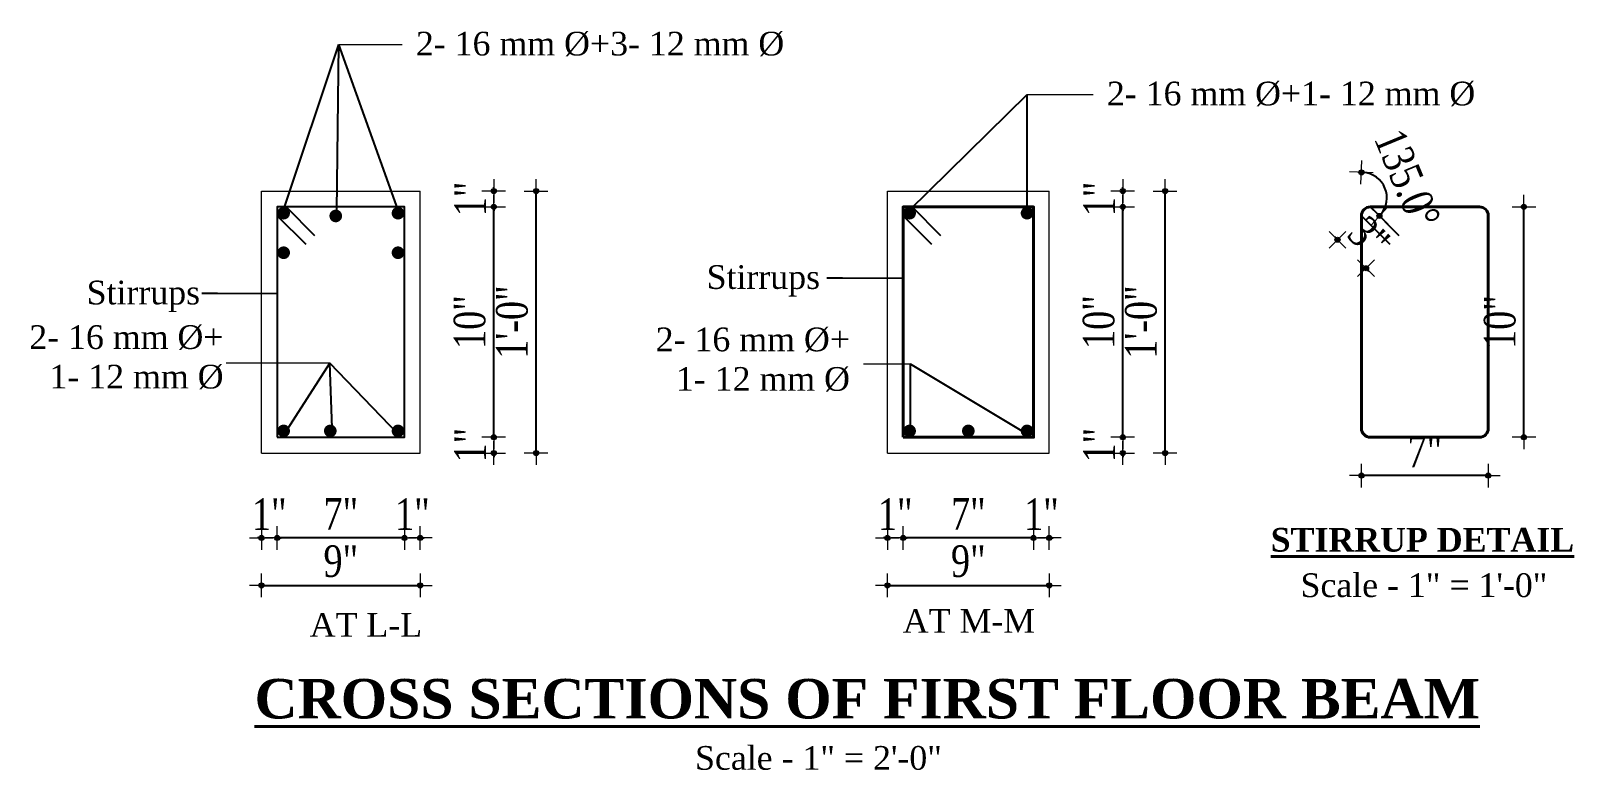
# Model space of a CAD drawing. Header units: feet. Extents: x 28652 to 66086, y -6769 to -640.
# Drawn here: x 55889.5 to 56280, y -1646.8 to -1459.7 of the extents above; entities that cross this region are included whole.
import ezdxf

# ---------------------------------------------------------------- set-up
doc = ezdxf.new("R2010")
doc.units = ezdxf.units.FT
doc.header["$LTSCALE"] = 50
doc.header["$MEASUREMENT"] = 0
doc.header["$PDMODE"] = 34
for name, color, linetype, lineweight in [('DIMENSION', 142, 'Continuous', 13), ('SES-DIMENSION', 142, 'Continuous', 13), ('SES-Leader', 2, 'Continuous', 15), ('SES-REBARS', 1, 'Continuous', 40), ('SES-SLAB OUTLINE', 4, 'Continuous', 18), ('SES-TEXT', 3, 'Continuous', 20), ('SES-TitleText', 7, 'Continuous', 40)]:
    doc.layers.add(name, color=color, linetype=linetype, lineweight=lineweight)
doc.layers.add('SES-STIRRUP', color=10, linetype='Continuous')
doc.styles.add('1.8', font='times.ttf', dxfattribs={"width": 0.8, "height": 8})
doc.styles.add('SES-ARAIL', font='times.ttf', dxfattribs={"height": 6})
doc.styles.add('SES-Title Text', font='times.ttf', dxfattribs={"height": 10})
doc.dimstyles.new('1.2', dxfattribs={"dimscale": 0, "dimtxt": 8, "dimasz": 0.5, "dimexe": 2, "dimexo": 9, "dimgap": 2, "dimtad": 1, "dimdec": 0, "dimlfac": 0.25, "dimzin": 3, "dimdsep": 46, "dimlunit": 4, "dimtxsty": '1.8', "dimblk": 'DIM', "dimcen": 3, "dimdle": 3, "dimse1": 1, "dimse2": 1, "dimclrd": 256, "dimclre": 256, "dimclrt": 7, "dimadec": 1, "dimazin": 2, "dimtfac": 1, "dimtdec": 0, "dimtix": 1, "dimtofl": 0, "dimtmove": 2, "dimatfit": 3, "dimldrblk": 'ARW', "dimfxl": 2, "dimfrac": 2, "dimtolj": 2, "dimtzin": 0, "dimarcsym": 0})

# ---------------------------------------------------------------- blocks, each defined once
blk = doc.blocks.new('DIM')
at = {"layer": 'DIMENSION'}
h = blk.add_hatch(color=256, dxfattribs=at)
h.paths.add_polyline_path([(0, 1.284388833844787), (0, 0), (1.284388833844787, 0, 0.4142135623730951)])
h.paths.add_polyline_path([(1.284388833844787, 0), (0, 0), (0, -1.284388833844787, 0.4142135623730951)])
h.paths.add_polyline_path([(1.13686837721616e-13, 0), (-1.284388833844787, 0, 0.4142135623730951), (0, -1.284388833844787)])
h.paths.add_polyline_path([(1.13686837721616e-13, 1.284388833844787, 0.414213562373121), (-1.284388833844787, 0), (0, 0)])
for p, q in [((-6, 0), (6, 0)), ((0, 6), (0, -6))]:
    blk.add_line(p, q, dxfattribs=at)
blk.add_circle((0, 0), 1.284388833844787, dxfattribs=at)
blk = doc.blocks.new('*D584')
at = {"layer": 'Defpoints', "color": 0, "ltscale": 10, "transparency": 16777216}
for p in [(56226.19039225814, -1560.282904409181), (56258.3052982582, -1560.282904409181), (56226.19039225814, -1572.249794807478)]:
    blk.add_point(p, dxfattribs=at)
at = {"layer": 'SES-DIMENSION', "lineweight": -2, "ltscale": 10, "transparency": 16777216}
blk.add_line((56257.8052982582, -1572.249794807478), (56226.69039225814, -1572.249794807478), dxfattribs=at)
at = {"layer": 'SES-DIMENSION', "lineweight": -2, "ltscale": 10, "transparency": 16777216, "xscale": 0.5, "yscale": 0.5, "zscale": 0.5, "rotation": 180}
blk.add_blockref('DIM', (56226.19039225814, -1572.249794807478), dxfattribs=at)
at = {"layer": 'SES-DIMENSION', "lineweight": -2, "ltscale": 10, "transparency": 16777216, "xscale": 0.5, "yscale": 0.5, "zscale": 0.5}
blk.add_blockref('DIM', (56258.3052982582, -1572.249794807478), dxfattribs=at)
at = {"layer": 'SES-DIMENSION', "color": 7, "ltscale": 10, "transparency": 16777216, "insert": (56242.24784525817, -1566.169044987723), "char_height": 8, "attachment_point": 5, "style": '1.8'}
blk.add_mtext('\\A2;7"', dxfattribs=at)
blk = doc.blocks.new('ARW')
at = {"layer": 'DIMENSION'}
blk.add_lwpolyline([(-0.5, -5.653726727235242e-14, 0, 3, 0), (-5.5, 5.77618736261748e-14, 0, 0, 0), (-0.5, -5.653726727235242e-14, 0, 0, 0)], format="xyseb", dxfattribs=at)
blk = doc.blocks.new('*D585')
at = {"layer": 'Defpoints', "color": 0, "ltscale": 10, "transparency": 16777216}
for p in [(56252.42222118931, -1504.254570795042), (56267.31116988517, -1504.254570795042), (56252.42222118931, -1562.545646108972)]:
    blk.add_point(p, dxfattribs=at)
at = {"layer": 'SES-DIMENSION', "lineweight": -2, "ltscale": 10, "transparency": 16777216}
blk.add_line((56267.31116988517, -1562.045646108972), (56267.31116988517, -1504.754570795042), dxfattribs=at)
at = {"layer": 'SES-DIMENSION', "lineweight": -2, "ltscale": 10, "transparency": 16777216, "xscale": 0.5, "yscale": 0.5, "zscale": 0.5}
for p, rotation in [((56267.31116988517, -1504.254570795042), 90), ((56267.31116988517, -1562.545646108972), 270)]:
    blk.add_blockref('DIM', p, dxfattribs=dict(at, rotation=rotation))
at = {"layer": 'SES-DIMENSION', "color": 7, "ltscale": 10, "transparency": 16777216, "insert": (56261.24195575394, -1533.400108452022), "char_height": 8, "attachment_point": 5, "rotation": 90, "style": '1.8'}
blk.add_mtext('\\A2;10"', dxfattribs=at)
blk = doc.blocks.new('*D586')
at = {"layer": 'Defpoints', "color": 0, "ltscale": 10, "transparency": 16777216}
for p in [(56226.19039225813, -1506.517312494838), (56220.13873162527, -1512.568973127716), (56233.40288142626, -1513.729801662939)]:
    blk.add_point(p, dxfattribs=at)
at = {"layer": 'SES-DIMENSION', "lineweight": -2, "ltscale": 10, "transparency": 16777216}
for p, q in [((56219.78517823468, -1512.215419737124), (56219.43162484409, -1511.861866346528)), ((56227.70477418399, -1520.13501568641), (56228.05832757459, -1520.488569077002))]:
    blk.add_line(p, q, dxfattribs=at)
at = {"layer": 'SES-DIMENSION', "lineweight": -2, "ltscale": 10, "transparency": 16777216, "xscale": 0.5, "yscale": 0.5, "zscale": 0.5}
for p, rotation in [((56220.13873162527, -1512.568973127716), 315.0000000001012), ((56227.3512207934, -1519.781462295818), 135.0000000001012)]:
    blk.add_blockref('DIM', p, dxfattribs=dict(at, rotation=rotation))
at = {"layer": 'SES-DIMENSION', "color": 7, "ltscale": 10, "transparency": 16777216, "insert": (56228.036558678, -1511.883635243106), "char_height": 8, "attachment_point": 5, "rotation": 315.0000000001012, "style": '1.8'}
blk.add_mtext('\\A2;3"', dxfattribs=at)
blk = doc.blocks.new('*D587')
at = {"layer": 'Defpoints', "color": 0, "ltscale": 10, "transparency": 16777216}
for p in [(56232.6493980089, -1501.991829095241), (56226.19039225813, -1506.517312494831), (56228.45313395793, -1504.254570795045), (56235.66562312603, -1511.467059963143), (56226.19039225813, -1560.282904409185)]:
    blk.add_point(p, dxfattribs=at)
at = {"layer": 'SES-DIMENSION', "lineweight": -2, "ltscale": 10, "transparency": 16777216}
blk.add_arc((56226.19039225813, -1501.991829095245), 6.459005750769785, 319.4364486918225, 85.5635513081907, dxfattribs=at)
at = {"layer": 'SES-DIMENSION', "lineweight": -2, "ltscale": 10, "transparency": 16777216, "xscale": 0.5, "yscale": 0.5, "zscale": 0.5}
for p, rotation in [((56226.19039225813, -1495.532823344474), 177.7817756540926), ((56230.75759902422, -1506.559035861337), 227.2182243459206)]:
    blk.add_blockref('DIM', p, dxfattribs=dict(at, rotation=rotation))
at = {"layer": 'SES-DIMENSION', "color": 7, "ltscale": 10, "transparency": 16777216, "insert": (56237.77561577243, -1497.193072392507), "char_height": 8, "attachment_point": 5, "rotation": 292.5, "style": '1.8'}
blk.add_mtext('\\A2;135.0°', dxfattribs=at)
blk = doc.blocks.new('*D588')
at = {"layer": 'Defpoints', "color": 0, "ltscale": 10, "transparency": 16777216}
for p in [(55984.02339402294, -1571.254409790199), (55988.02339402294, -1575.254409790195), (55984.02339402294, -1588.005115175103)]:
    blk.add_point(p, dxfattribs=at)
at = {"layer": 'SES-DIMENSION', "lineweight": -2, "ltscale": 10, "transparency": 16777216}
for p, q in [((55983.52339402294, -1588.005115175103), (55983.02339402294, -1588.005115175103)), ((55988.52339402294, -1588.005115175103), (55989.02339402294, -1588.005115175103))]:
    blk.add_line(p, q, dxfattribs=at)
at = {"layer": 'SES-DIMENSION', "lineweight": -2, "ltscale": 10, "transparency": 16777216, "xscale": 0.5, "yscale": 0.5, "zscale": 0.5}
blk.add_blockref('DIM', (55984.02339402294, -1588.005115175103), dxfattribs=at)
at = {"layer": 'SES-DIMENSION', "lineweight": -2, "ltscale": 10, "transparency": 16777216, "xscale": 0.5, "yscale": 0.5, "zscale": 0.5, "rotation": 180}
blk.add_blockref('DIM', (55988.02339402294, -1588.005115175103), dxfattribs=at)
at = {"layer": 'SES-DIMENSION', "color": 7, "ltscale": 10, "transparency": 16777216, "insert": (55986.02339402294, -1582.005115175103), "char_height": 8, "attachment_point": 5, "style": '1.8'}
blk.add_mtext('\\A2;1"', dxfattribs=at)
blk = doc.blocks.new('*D589')
at = {"layer": 'Defpoints', "color": 0, "ltscale": 10, "transparency": 16777216}
for p in [(55951.8089603478, -1571.254409790199), (55984.02339402294, -1571.254409790199), (55951.8089603478, -1588.005115175103)]:
    blk.add_point(p, dxfattribs=at)
at = {"layer": 'SES-DIMENSION', "lineweight": -2, "ltscale": 10, "transparency": 16777216}
blk.add_line((55983.52339402294, -1588.005115175103), (55952.3089603478, -1588.005115175103), dxfattribs=at)
at = {"layer": 'SES-DIMENSION', "lineweight": -2, "ltscale": 10, "transparency": 16777216, "xscale": 0.5, "yscale": 0.5, "zscale": 0.5, "rotation": 180}
blk.add_blockref('DIM', (55951.8089603478, -1588.005115175103), dxfattribs=at)
at = {"layer": 'SES-DIMENSION', "lineweight": -2, "ltscale": 10, "transparency": 16777216, "xscale": 0.5, "yscale": 0.5, "zscale": 0.5}
blk.add_blockref('DIM', (55984.02339402294, -1588.005115175103), dxfattribs=at)
at = {"layer": 'SES-DIMENSION', "color": 7, "ltscale": 10, "transparency": 16777216, "insert": (55967.91617718537, -1581.924365355348), "char_height": 8, "attachment_point": 5, "style": '1.8'}
blk.add_mtext('\\A2;7"', dxfattribs=at)
blk = doc.blocks.new('*D590')
at = {"layer": 'Defpoints', "color": 0, "ltscale": 10, "transparency": 16777216}
for p in [(55951.8089603478, -1571.254409790199), (55947.80896034781, -1575.254409790195), (55947.80896034781, -1588.005115175103)]:
    blk.add_point(p, dxfattribs=at)
at = {"layer": 'SES-DIMENSION', "lineweight": -2, "ltscale": 10, "transparency": 16777216}
for p, q in [((55947.30896034781, -1588.005115175103), (55946.80896034781, -1588.005115175103)), ((55952.3089603478, -1588.005115175103), (55952.8089603478, -1588.005115175103))]:
    blk.add_line(p, q, dxfattribs=at)
at = {"layer": 'SES-DIMENSION', "lineweight": -2, "ltscale": 10, "transparency": 16777216, "xscale": 0.5, "yscale": 0.5, "zscale": 0.5}
blk.add_blockref('DIM', (55947.80896034781, -1588.005115175103), dxfattribs=at)
at = {"layer": 'SES-DIMENSION', "lineweight": -2, "ltscale": 10, "transparency": 16777216, "xscale": 0.5, "yscale": 0.5, "zscale": 0.5, "rotation": 180}
blk.add_blockref('DIM', (55951.8089603478, -1588.005115175103), dxfattribs=at)
at = {"layer": 'SES-DIMENSION', "color": 7, "ltscale": 10, "transparency": 16777216, "insert": (55949.80896034781, -1582.005115175103), "char_height": 8, "attachment_point": 5, "style": '1.8'}
blk.add_mtext('\\A2;1"', dxfattribs=at)
blk = doc.blocks.new('*D591')
at = {"layer": 'Defpoints', "color": 0, "ltscale": 10, "transparency": 16777216}
for p in [(55947.80896034781, -1575.254409790195), (55988.02339402294, -1575.254409790195), (55988.02339402294, -1600.014090752782)]:
    blk.add_point(p, dxfattribs=at)
at = {"layer": 'SES-DIMENSION', "lineweight": -2, "ltscale": 10, "transparency": 16777216}
blk.add_line((55948.30896034781, -1600.014090752782), (55987.52339402294, -1600.014090752782), dxfattribs=at)
at = {"layer": 'SES-DIMENSION', "lineweight": -2, "ltscale": 10, "transparency": 16777216, "xscale": 0.5, "yscale": 0.5, "zscale": 0.5, "rotation": 180}
blk.add_blockref('DIM', (55947.80896034781, -1600.014090752782), dxfattribs=at)
at = {"layer": 'SES-DIMENSION', "lineweight": -2, "ltscale": 10, "transparency": 16777216, "xscale": 0.5, "yscale": 0.5, "zscale": 0.5}
blk.add_blockref('DIM', (55988.02339402294, -1600.014090752782), dxfattribs=at)
at = {"layer": 'SES-DIMENSION', "color": 7, "ltscale": 10, "transparency": 16777216, "insert": (55967.91617718538, -1593.933340933027), "char_height": 8, "attachment_point": 5, "style": '1.8'}
blk.add_mtext('\\A2;9"', dxfattribs=at)
blk = doc.blocks.new('*D592')
at = {"layer": 'Defpoints', "color": 0, "ltscale": 10, "transparency": 16777216}
for p in [(55984.02339402297, -1562.545646108972), (56006.61950322294, -1562.545646108972), (55988.02339402297, -1566.545646108972)]:
    blk.add_point(p, dxfattribs=at)
at = {"layer": 'SES-DIMENSION', "lineweight": -2, "ltscale": 10, "transparency": 16777216}
for p, q in [((56006.61950322294, -1562.045646108972), (56006.61950322294, -1561.545646108972)), ((56006.61950322294, -1567.045646108972), (56006.61950322294, -1567.545646108972))]:
    blk.add_line(p, q, dxfattribs=at)
at = {"layer": 'SES-DIMENSION', "lineweight": -2, "ltscale": 10, "transparency": 16777216, "xscale": 0.5, "yscale": 0.5, "zscale": 0.5}
for p, rotation in [((56006.61950322294, -1562.545646108972), 270), ((56006.61950322294, -1566.545646108972), 90)]:
    blk.add_blockref('DIM', p, dxfattribs=dict(at, rotation=rotation))
at = {"layer": 'SES-DIMENSION', "color": 7, "ltscale": 10, "transparency": 16777216, "insert": (56000.61950322293, -1564.545646108987), "char_height": 8, "attachment_point": 5, "rotation": 90, "style": '1.8'}
blk.add_mtext('\\A2;1"', dxfattribs=at)
blk = doc.blocks.new('*D593')
at = {"layer": 'Defpoints', "color": 0, "ltscale": 10, "transparency": 16777216}
for p in [(55984.02339402297, -1504.254570795042), (56006.61950322294, -1504.254570795042), (55984.02339402297, -1562.545646108972)]:
    blk.add_point(p, dxfattribs=at)
at = {"layer": 'SES-DIMENSION', "lineweight": -2, "ltscale": 10, "transparency": 16777216}
blk.add_line((56006.61950322294, -1562.045646108972), (56006.61950322294, -1504.754570795042), dxfattribs=at)
at = {"layer": 'SES-DIMENSION', "lineweight": -2, "ltscale": 10, "transparency": 16777216, "xscale": 0.5, "yscale": 0.5, "zscale": 0.5}
for p, rotation in [((56006.61950322294, -1504.254570795042), 90), ((56006.61950322294, -1562.545646108972), 270)]:
    blk.add_blockref('DIM', p, dxfattribs=dict(at, rotation=rotation))
at = {"layer": 'SES-DIMENSION', "color": 7, "ltscale": 10, "transparency": 16777216, "insert": (56000.55028909171, -1533.400108452022), "char_height": 8, "attachment_point": 5, "rotation": 90, "style": '1.8'}
blk.add_mtext('\\A2;10"', dxfattribs=at)
blk = doc.blocks.new('*D594')
at = {"layer": 'Defpoints', "color": 0, "ltscale": 10, "transparency": 16777216}
for p in [(55998.65108957098, -1500.254570795045), (56006.61950322294, -1500.254570795045), (55984.02339402297, -1504.254570795042)]:
    blk.add_point(p, dxfattribs=at)
at = {"layer": 'SES-DIMENSION', "lineweight": -2, "ltscale": 10, "transparency": 16777216}
for p, q in [((56006.61950322294, -1499.754570795045), (56006.61950322294, -1499.254570795045)), ((56006.61950322294, -1504.754570795042), (56006.61950322294, -1505.254570795042))]:
    blk.add_line(p, q, dxfattribs=at)
at = {"layer": 'SES-DIMENSION', "lineweight": -2, "ltscale": 10, "transparency": 16777216, "xscale": 0.5, "yscale": 0.5, "zscale": 0.5}
for p, rotation in [((56006.61950322294, -1500.254570795045), 270), ((56006.61950322294, -1504.254570795042), 90)]:
    blk.add_blockref('DIM', p, dxfattribs=dict(at, rotation=rotation))
at = {"layer": 'SES-DIMENSION', "color": 7, "ltscale": 10, "transparency": 16777216, "insert": (56000.61950322293, -1502.254570795059), "char_height": 8, "attachment_point": 5, "rotation": 90, "style": '1.8'}
blk.add_mtext('\\A2;1"', dxfattribs=at)
blk = doc.blocks.new('*D595')
at = {"layer": 'Defpoints', "color": 0, "ltscale": 10, "transparency": 16777216}
for p in [(55988.02339402297, -1500.254570795045), (56017.32232280717, -1500.254570795045), (56003.61950322267, -1566.545646108972)]:
    blk.add_point(p, dxfattribs=at)
at = {"layer": 'SES-DIMENSION', "lineweight": -2, "ltscale": 10, "transparency": 16777216}
blk.add_line((56017.32232280717, -1566.045646108972), (56017.32232280717, -1500.754570795045), dxfattribs=at)
at = {"layer": 'SES-DIMENSION', "lineweight": -2, "ltscale": 10, "transparency": 16777216, "xscale": 0.5, "yscale": 0.5, "zscale": 0.5}
for p, rotation in [((56017.32232280717, -1500.254570795045), 90), ((56017.32232280717, -1566.545646108972), 270)]:
    blk.add_blockref('DIM', p, dxfattribs=dict(at, rotation=rotation))
at = {"layer": 'SES-DIMENSION', "color": 7, "ltscale": 10, "transparency": 16777216, "insert": (56011.25310867594, -1533.400108452024), "char_height": 8, "attachment_point": 5, "rotation": 90, "style": '1.8'}
blk.add_mtext('\\A2;1\'-0"', dxfattribs=at)
blk = doc.blocks.new('*D624')
at = {"layer": 'Defpoints', "color": 0, "ltscale": 10, "transparency": 16777216}
for p in [(56143.21011438008, -1571.254409790199), (56147.21011438008, -1575.254409790195), (56143.21011438008, -1588.005115175103)]:
    blk.add_point(p, dxfattribs=at)
at = {"layer": 'SES-DIMENSION', "lineweight": -2, "ltscale": 10, "transparency": 16777216}
for p, q in [((56142.71011438008, -1588.005115175103), (56142.21011438008, -1588.005115175103)), ((56147.71011438008, -1588.005115175103), (56148.21011438008, -1588.005115175103))]:
    blk.add_line(p, q, dxfattribs=at)
at = {"layer": 'SES-DIMENSION', "lineweight": -2, "ltscale": 10, "transparency": 16777216, "xscale": 0.5, "yscale": 0.5, "zscale": 0.5}
blk.add_blockref('DIM', (56143.21011438008, -1588.005115175103), dxfattribs=at)
at = {"layer": 'SES-DIMENSION', "lineweight": -2, "ltscale": 10, "transparency": 16777216, "xscale": 0.5, "yscale": 0.5, "zscale": 0.5, "rotation": 180}
blk.add_blockref('DIM', (56147.21011438008, -1588.005115175103), dxfattribs=at)
at = {"layer": 'SES-DIMENSION', "color": 7, "ltscale": 10, "transparency": 16777216, "insert": (56145.21011438008, -1582.005115175103), "char_height": 8, "attachment_point": 5, "style": '1.8'}
blk.add_mtext('\\A2;1"', dxfattribs=at)
blk = doc.blocks.new('*D625')
at = {"layer": 'Defpoints', "color": 0, "ltscale": 10, "transparency": 16777216}
for p in [(56110.21870758111, -1571.254409790199), (56143.21011438008, -1571.254409790199), (56110.21870758111, -1588.005115175103)]:
    blk.add_point(p, dxfattribs=at)
at = {"layer": 'SES-DIMENSION', "lineweight": -2, "ltscale": 10, "transparency": 16777216}
blk.add_line((56142.71011438008, -1588.005115175103), (56110.71870758111, -1588.005115175103), dxfattribs=at)
at = {"layer": 'SES-DIMENSION', "lineweight": -2, "ltscale": 10, "transparency": 16777216, "xscale": 0.5, "yscale": 0.5, "zscale": 0.5, "rotation": 180}
blk.add_blockref('DIM', (56110.21870758111, -1588.005115175103), dxfattribs=at)
at = {"layer": 'SES-DIMENSION', "lineweight": -2, "ltscale": 10, "transparency": 16777216, "xscale": 0.5, "yscale": 0.5, "zscale": 0.5}
blk.add_blockref('DIM', (56143.21011438008, -1588.005115175103), dxfattribs=at)
at = {"layer": 'SES-DIMENSION', "color": 7, "ltscale": 10, "transparency": 16777216, "insert": (56126.7144109806, -1581.924365355348), "char_height": 8, "attachment_point": 5, "style": '1.8'}
blk.add_mtext('\\A2;7"', dxfattribs=at)
blk = doc.blocks.new('*D626')
at = {"layer": 'Defpoints', "color": 0, "ltscale": 10, "transparency": 16777216}
for p in [(56110.21870758111, -1571.254409790199), (56106.21870758111, -1575.254409790195), (56106.21870758111, -1588.005115175103)]:
    blk.add_point(p, dxfattribs=at)
at = {"layer": 'SES-DIMENSION', "lineweight": -2, "ltscale": 10, "transparency": 16777216}
for p, q in [((56105.71870758111, -1588.005115175103), (56105.21870758111, -1588.005115175103)), ((56110.71870758111, -1588.005115175103), (56111.21870758111, -1588.005115175103))]:
    blk.add_line(p, q, dxfattribs=at)
at = {"layer": 'SES-DIMENSION', "lineweight": -2, "ltscale": 10, "transparency": 16777216, "xscale": 0.5, "yscale": 0.5, "zscale": 0.5}
blk.add_blockref('DIM', (56106.21870758111, -1588.005115175103), dxfattribs=at)
at = {"layer": 'SES-DIMENSION', "lineweight": -2, "ltscale": 10, "transparency": 16777216, "xscale": 0.5, "yscale": 0.5, "zscale": 0.5, "rotation": 180}
blk.add_blockref('DIM', (56110.21870758111, -1588.005115175103), dxfattribs=at)
at = {"layer": 'SES-DIMENSION', "color": 7, "ltscale": 10, "transparency": 16777216, "insert": (56108.21870758111, -1582.005115175103), "char_height": 8, "attachment_point": 5, "style": '1.8'}
blk.add_mtext('\\A2;1"', dxfattribs=at)
blk = doc.blocks.new('*D627')
at = {"layer": 'Defpoints', "color": 0, "ltscale": 10, "transparency": 16777216}
for p in [(56106.21870758111, -1575.254409790195), (56147.21011438008, -1575.254409790195), (56147.21011438008, -1600.014090752782)]:
    blk.add_point(p, dxfattribs=at)
at = {"layer": 'SES-DIMENSION', "lineweight": -2, "ltscale": 10, "transparency": 16777216}
blk.add_line((56106.71870758111, -1600.014090752782), (56146.71011438008, -1600.014090752782), dxfattribs=at)
at = {"layer": 'SES-DIMENSION', "lineweight": -2, "ltscale": 10, "transparency": 16777216, "xscale": 0.5, "yscale": 0.5, "zscale": 0.5, "rotation": 180}
blk.add_blockref('DIM', (56106.21870758111, -1600.014090752782), dxfattribs=at)
at = {"layer": 'SES-DIMENSION', "lineweight": -2, "ltscale": 10, "transparency": 16777216, "xscale": 0.5, "yscale": 0.5, "zscale": 0.5}
blk.add_blockref('DIM', (56147.21011438008, -1600.014090752782), dxfattribs=at)
at = {"layer": 'SES-DIMENSION', "color": 7, "ltscale": 10, "transparency": 16777216, "insert": (56126.7144109806, -1593.933340933027), "char_height": 8, "attachment_point": 5, "style": '1.8'}
blk.add_mtext('\\A2;9"', dxfattribs=at)
blk = doc.blocks.new('*D628')
at = {"layer": 'Defpoints', "color": 0, "ltscale": 10, "transparency": 16777216}
for p in [(56143.21011438011, -1562.545646108972), (56165.80622358008, -1562.545646108972), (56147.21011438011, -1566.545646108972)]:
    blk.add_point(p, dxfattribs=at)
at = {"layer": 'SES-DIMENSION', "lineweight": -2, "ltscale": 10, "transparency": 16777216}
for p, q in [((56165.80622358008, -1562.045646108972), (56165.80622358008, -1561.545646108972)), ((56165.80622358008, -1567.045646108972), (56165.80622358008, -1567.545646108972))]:
    blk.add_line(p, q, dxfattribs=at)
at = {"layer": 'SES-DIMENSION', "lineweight": -2, "ltscale": 10, "transparency": 16777216, "xscale": 0.5, "yscale": 0.5, "zscale": 0.5}
for p, rotation in [((56165.80622358008, -1562.545646108972), 270), ((56165.80622358008, -1566.545646108972), 90)]:
    blk.add_blockref('DIM', p, dxfattribs=dict(at, rotation=rotation))
at = {"layer": 'SES-DIMENSION', "color": 7, "ltscale": 10, "transparency": 16777216, "insert": (56159.80622358006, -1564.545646108987), "char_height": 8, "attachment_point": 5, "rotation": 90, "style": '1.8'}
blk.add_mtext('\\A2;1"', dxfattribs=at)
blk = doc.blocks.new('*D629')
at = {"layer": 'Defpoints', "color": 0, "ltscale": 10, "transparency": 16777216}
for p in [(56143.21011438011, -1504.254570795042), (56165.80622358008, -1504.254570795042), (56143.21011438011, -1562.545646108972)]:
    blk.add_point(p, dxfattribs=at)
at = {"layer": 'SES-DIMENSION', "lineweight": -2, "ltscale": 10, "transparency": 16777216}
blk.add_line((56165.80622358008, -1562.045646108972), (56165.80622358008, -1504.754570795042), dxfattribs=at)
at = {"layer": 'SES-DIMENSION', "lineweight": -2, "ltscale": 10, "transparency": 16777216, "xscale": 0.5, "yscale": 0.5, "zscale": 0.5}
for p, rotation in [((56165.80622358008, -1504.254570795042), 90), ((56165.80622358008, -1562.545646108972), 270)]:
    blk.add_blockref('DIM', p, dxfattribs=dict(at, rotation=rotation))
at = {"layer": 'SES-DIMENSION', "color": 7, "ltscale": 10, "transparency": 16777216, "insert": (56159.73700944884, -1533.400108452022), "char_height": 8, "attachment_point": 5, "rotation": 90, "style": '1.8'}
blk.add_mtext('\\A2;10"', dxfattribs=at)
blk = doc.blocks.new('*D630')
at = {"layer": 'Defpoints', "color": 0, "ltscale": 10, "transparency": 16777216}
for p in [(56157.83780992811, -1500.254570795045), (56165.80622358008, -1500.254570795045), (56143.21011438011, -1504.254570795042)]:
    blk.add_point(p, dxfattribs=at)
at = {"layer": 'SES-DIMENSION', "lineweight": -2, "ltscale": 10, "transparency": 16777216}
for p, q in [((56165.80622358008, -1499.754570795045), (56165.80622358008, -1499.254570795045)), ((56165.80622358008, -1504.754570795042), (56165.80622358008, -1505.254570795042))]:
    blk.add_line(p, q, dxfattribs=at)
at = {"layer": 'SES-DIMENSION', "lineweight": -2, "ltscale": 10, "transparency": 16777216, "xscale": 0.5, "yscale": 0.5, "zscale": 0.5}
for p, rotation in [((56165.80622358008, -1500.254570795045), 270), ((56165.80622358008, -1504.254570795042), 90)]:
    blk.add_blockref('DIM', p, dxfattribs=dict(at, rotation=rotation))
at = {"layer": 'SES-DIMENSION', "color": 7, "ltscale": 10, "transparency": 16777216, "insert": (56159.80622358006, -1502.254570795059), "char_height": 8, "attachment_point": 5, "rotation": 90, "style": '1.8'}
blk.add_mtext('\\A2;1"', dxfattribs=at)
blk = doc.blocks.new('*D631')
at = {"layer": 'Defpoints', "color": 0, "ltscale": 10, "transparency": 16777216}
for p in [(56141.83780992812, -1500.254570795045), (56176.5090431643, -1500.254570795045), (56162.8062235798, -1566.545646108972)]:
    blk.add_point(p, dxfattribs=at)
at = {"layer": 'SES-DIMENSION', "lineweight": -2, "ltscale": 10, "transparency": 16777216}
blk.add_line((56176.5090431643, -1566.045646108972), (56176.5090431643, -1500.754570795045), dxfattribs=at)
at = {"layer": 'SES-DIMENSION', "lineweight": -2, "ltscale": 10, "transparency": 16777216, "xscale": 0.5, "yscale": 0.5, "zscale": 0.5}
for p, rotation in [((56176.5090431643, -1500.254570795045), 90), ((56176.5090431643, -1566.545646108972), 270)]:
    blk.add_blockref('DIM', p, dxfattribs=dict(at, rotation=rotation))
at = {"layer": 'SES-DIMENSION', "color": 7, "ltscale": 10, "transparency": 16777216, "insert": (56170.43982903307, -1533.400108452024), "char_height": 8, "attachment_point": 5, "rotation": 90, "style": '1.8'}
blk.add_mtext('\\A2;1\'-0"', dxfattribs=at)

msp = doc.modelspace()

# ---------------------------------------------------------------- linework, layer by layer
at = {"layer": 'SES-Leader', "ltscale": 10}
for points in [[(55967.43117483412, -1463.197060050792), (55983.44776371851, -1463.197060050792)], [(56141.57415755467, -1475.820717574687), (56158.32267644801, -1475.820717574687)], [(55965.13013238467, -1543.768048939), (55938.90679085008, -1543.768048939)], [(56112.09611958991, -1544.07649087418), (56100.22722074023, -1544.07649087418)]]:
    msp.add_lwpolyline(points, dxfattribs=at)
at = {"layer": 'SES-REBARS', "ltscale": 10, "const_width": 1.6}
for points in [[(55953.44491717318, -1505.057836101605, 1), (55953.44491717318, -1506.657836101607, 1)], [(55966.63117483412, -1505.755491295757, -1), (55966.63117483412, -1507.355491295759, -1)], [(55982.38743719753, -1505.057836101605, -1), (55982.38743719753, -1506.657836101607, -1)], [(56111.85466440648, -1505.057836101605, 1), (56111.85466440648, -1506.657836101607, 1)], [(56141.57415755467, -1505.057836101605, -1), (56141.57415755467, -1506.657836101607, -1)], [(55953.44491717318, -1515.06665711851, 1), (55953.44491717318, -1516.666657118512, 1)], [(55982.38743719753, -1515.06665711851, -1), (55982.38743719753, -1516.666657118512, -1)], [(55953.44491717318, -1561.74238080241, -1), (55953.44491717318, -1560.142380802408, -1)], [(55965.24711482762, -1561.74238080241, 1), (55965.24711482762, -1560.142380802408, 1)], [(55982.38743719753, -1561.74238080241, 1), (55982.38743719753, -1560.142380802408, 1)], [(56111.85466440648, -1561.74238080241, -1), (56111.85466440648, -1560.142380802408, -1)], [(56126.7144109806, -1561.74238080241, -1), (56126.7144109806, -1560.142380802408, -1)], [(56141.57415755467, -1561.74238080241, 1), (56141.57415755467, -1560.142380802408, 1)]]:
    msp.add_lwpolyline(points, format="xyb", close=True, dxfattribs=at)
at = {"layer": 'SES-REBARS', "ltscale": 10}
msp.add_lwpolyline([(56110.21870758111, -1562.545646108971), (56143.21011438008, -1562.545646108971), (56143.21011438008, -1504.254570795041), (56110.21870758111, -1504.254570795041)], close=True, dxfattribs=at)
msp.add_lwpolyline([(56228.45313395794, -1562.545646108971), (56256.04255655842, -1562.545646108971, 0.4142135623730951), (56258.3052982582, -1560.282904409181), (56258.3052982582, -1506.517312494831, 0.4142135623730951), (56256.04255655842, -1504.254570795041), (56228.45313395794, -1504.254570795041, 0.4142135623730951), (56226.19039225814, -1506.517312494831), (56226.19039225814, -1560.282904409181, 0.4142135623730982)], format="xyb", close=True, dxfattribs=at)
at = {"layer": 'SES-SLAB OUTLINE', "ltscale": 10}
for p, q in [((55947.80896034781, -1500.254570795045), (55988.02339402294, -1500.254570795045)), ((55947.80896034781, -1566.545646108971), (55947.80896034781, -1500.254570795045)), ((55988.02339402294, -1566.545646108971), (55988.02339402294, -1500.254570795045)), ((56106.21870758111, -1500.254570795045), (56147.21011438008, -1500.254570795045)), ((56106.21870758111, -1566.545646108971), (56106.21870758111, -1500.254570795045)), ((56147.21011438008, -1566.545646108971), (56147.21011438008, -1500.254570795045)), ((55947.80896034781, -1566.545646108971), (55988.02339402294, -1566.545646108971)), ((56106.21870758111, -1566.545646108971), (56147.21011438008, -1566.545646108971))]:
    msp.add_line(p, q, dxfattribs=at)
at = {"layer": 'SES-STIRRUP', "ltscale": 10}
for p, q in [((55951.8089603478, -1506.517312494838), (55959.0214495159, -1513.729801662943)), ((55954.07170204757, -1504.254570795041), (55961.2841912157, -1511.467059963143))]:
    msp.add_line(p, q, dxfattribs=at)
at = {"layer": 'SES-STIRRUP', "color": 5, "ltscale": 10}
for p, q in [((56110.21870758111, -1506.517312494838), (56117.43119674921, -1513.729801662943)), ((56112.48144928088, -1504.254570795041), (56119.693938449, -1511.467059963143)), ((56226.19039225814, -1506.517312494838), (56233.40288142627, -1513.729801662943)), ((56228.45313395794, -1504.254570795041), (56235.66562312604, -1511.467059963143))]:
    msp.add_line(p, q, dxfattribs=at)
at = {"layer": 'SES-STIRRUP', "ltscale": 10}
msp.add_lwpolyline([(55951.8089603478, -1562.545646108971), (55984.02339402294, -1562.545646108971), (55984.02339402294, -1504.254570795041), (55951.8089603478, -1504.254570795041)], close=True, dxfattribs=at)

# ---------------------------------------------------------------- texts
at = {"layer": 'SES-TEXT', "ltscale": 10, "style": 'SES-ARAIL'}
for s, p in [('2- 16 mm %%C+3- 12 mm %%C ', (55986.90912033131, -1465.956950295626)), ('2- 16 mm %%C+1- 12 mm %%C ', (56161.78403306081, -1478.58060781952)), ('Stirrups', (56060.48325609566, -1525.010898725872)), ('Stirrups', (55903.59162973016, -1528.926932379465))]:
    msp.add_text(s, height=6, dxfattribs=at).set_placement(p)
at = {"layer": 'SES-TEXT', "linetype": 'ByBlock', "char_height": 6, "attachment_point": 1, "style": 'SES-ARAIL'}
for insert, width in [((55870.99027525054, -1534.205239740011), 67.24812317002215), ((56011.39358901708, -1534.78911037491), 85.3707387111499)]:
    msp.add_mtext('\\pxqr;2- 16 mm %%C+\\P1- 12 mm %%C ', dxfattribs=dict(at, insert=insert, width=width))
at = {"layer": 'SES-TitleText', "ltscale": 10, "style": 'SES-ARAIL'}
for s, p in [('Scale - 1" = 1\'-0"', (56210.78426115747, -1602.967737628089)), ('AT L-L', (55960.05229007473, -1613.015782879789)), ('AT M-M', (56110.13371172454, -1612.015782879789)), ('Scale - 1" = 2\'-0"', (56057.55648174553, -1646.666140696889))]:
    msp.add_text(s, height=6, dxfattribs=at).set_placement(p)
at = {"layer": 'SES-TitleText', "attachment_point": 1}
for s, insert, char_height, width, style in [('{\\fTimes New Roman|b1|i0|c0|p18;\\LSTIRRUP DETAIL}', (56203.22579869183, -1585.477056907479), 6, 181.4509954342511, 'SES-ARAIL'), ('{\\fTimes New Roman|b1|i0|c0|p18;\\LCROSS SECTIONS OF FIRST FLOOR BEAM }', (55946.07003290781, -1623.683831179285), 10, 521.0008809106512, 'SES-Title Text')]:
    msp.add_mtext(s, dxfattribs=dict(at, insert=insert, char_height=char_height, width=width, style=style))

# ---------------------------------------------------------------- dimensions: what is measured, and where the dimension line sits
at = {"layer": 'SES-DIMENSION', "ltscale": 10}
dim = msp.add_angular_dim_2l(base=(56232.6493980089, -1501.991829095241), line1=((56226.19039225814, -1506.517312494831), (56226.19039225814, -1560.282904409181)), line2=((56228.45313395794, -1504.254570795041), (56235.66562312604, -1511.467059963143)), dimstyle='1.2', override={"dimscale": 1, "dimdec": 1, "dimazin": 1}, dxfattribs=at)
dim.commit()
dim.dimension.update_dxf_attribs({"geometry": '*D587', "text_midpoint": (56237.77561577243, -1497.193072392492)})
for base, p1, p2, angle, picture, middle in [((56006.61950322294, -1500.254570795045), (55984.02339402294, -1504.254570795041), (55998.65108957095, -1500.254570795045), 90, '*D594', (56000.61950322293, -1502.254570795059)), ((56165.80622358008, -1500.254570795045), (56143.21011438008, -1504.254570795041), (56157.83780992808, -1500.254570795045), 90, '*D630', (56159.80622358006, -1502.254570795059)), ((56006.61950322294, -1562.545646108972), (55988.02339402294, -1566.545646108971), (55984.02339402294, -1562.545646108971), 90, '*D592', (56000.61950322293, -1564.545646108987)), ((56165.80622358008, -1562.545646108972), (56147.21011438008, -1566.545646108971), (56143.21011438008, -1562.545646108971), 90, '*D628', (56159.80622358006, -1564.545646108987)), ((55947.80896034781, -1588.005115175103), (55951.8089603478, -1571.254409790199), (55947.80896034781, -1575.254409790195), 180, '*D590', (55949.80896034781, -1582.005115175103)), ((55984.02339402294, -1588.005115175103), (55988.02339402294, -1575.254409790195), (55984.02339402294, -1571.254409790199), 180, '*D588', (55986.02339402294, -1582.005115175103)), ((56106.21870758111, -1588.005115175103), (56110.21870758111, -1571.254409790199), (56106.21870758111, -1575.254409790195), 180, '*D626', (56108.21870758111, -1582.005115175103)), ((56143.21011438008, -1588.005115175103), (56147.21011438008, -1575.254409790195), (56143.21011438008, -1571.254409790199), 180, '*D624', (56145.21011438008, -1582.005115175103))]:
    dim = msp.add_linear_dim(base=base, p1=p1, p2=p2, angle=angle, dimstyle='1.2', override={"dimscale": 1}, dxfattribs=at)
    dim.commit()
    dim.dimension.update_dxf_attribs({"geometry": picture, "text_midpoint": middle})
for base, p1, p2, angle, text, picture, middle in [((56017.32232280717, -1500.254570795045), (56003.61950322264, -1566.545646108971), (55988.02339402294, -1500.254570795045), 90, '1\'-0"', '*D595', (56011.25310867594, -1533.400108452024)), ((56176.5090431643, -1500.254570795045), (56162.80622357977, -1566.545646108971), (56141.83780992809, -1500.254570795045), 90, '1\'-0"', '*D631', (56170.43982903307, -1533.400108452024)), ((56006.61950322294, -1504.254570795042), (55984.02339402294, -1562.545646108971), (55984.02339402294, -1504.254570795041), 90, '10"', '*D593', (56000.55028909171, -1533.400108452022)), ((56165.80622358008, -1504.254570795042), (56143.21011438008, -1562.545646108971), (56143.21011438008, -1504.254570795041), 90, '10"', '*D629', (56159.73700944884, -1533.400108452022)), ((55951.8089603478, -1588.005115175103), (55984.02339402294, -1571.254409790199), (55951.8089603478, -1571.254409790199), 180, '7"', '*D589', (55967.91617718537, -1581.924365355348)), ((56110.21870758111, -1588.005115175103), (56143.21011438008, -1571.254409790199), (56110.21870758111, -1571.254409790199), 180, '7"', '*D625', (56126.7144109806, -1581.924365355348)), ((55988.02339402294, -1600.014090752782), (55947.80896034781, -1575.254409790195), (55988.02339402294, -1575.254409790195), 180, '9"', '*D591', (55967.91617718538, -1593.933340933027)), ((56147.21011438008, -1600.014090752782), (56106.21870758111, -1575.254409790195), (56147.21011438008, -1575.254409790195), 180, '9"', '*D627', (56126.7144109806, -1593.933340933027))]:
    dim = msp.add_linear_dim(base=base, p1=p1, p2=p2, angle=angle, text=text, dimstyle='1.2', override={"dimscale": 1}, dxfattribs=at)
    dim.commit()
    dim.dimension.update_dxf_attribs({"geometry": picture, "text_midpoint": middle})
for p1, p2, distance, text, picture, middle in [((56252.42222118928, -1562.545646108971), (56252.42222118928, -1504.254570795041), -14.888948695894214, '10"', '*D585', (56261.24195575394, -1533.400108452022)), ((56258.3052982582, -1560.282904409181), (56226.19039225814, -1560.282904409181), 11.96689039829721, '7"', '*D584', (56242.24784525817, -1566.169044987723))]:
    dim = msp.add_aligned_dim(p1=p1, p2=p2, distance=distance, text=text, dimstyle='1.2', override={"dimscale": 1}, dxfattribs=at)
    dim.commit()
    dim.dimension.update_dxf_attribs({"geometry": picture, "text_midpoint": middle})
dim = msp.add_aligned_dim(p1=(56233.40288142627, -1513.729801662943), p2=(56226.19039225814, -1506.517312494838), distance=8.558340541887855, dimstyle='1.2', override={"dimscale": 1}, dxfattribs=at)
dim.commit()
dim.dimension.update_dxf_attribs({"geometry": '*D586', "text_midpoint": (56228.036558678, -1511.883635243106)})

# ---------------------------------------------------------------- leaders
at = {"layer": 'SES-Leader', "ltscale": 10}
for points in [[(55953.44491717318, -1505.057836101605), (55967.43117483412, -1463.197060050792)], [(55966.94215174537, -1505.270431723377), (55967.43117483412, -1463.197060050792)], [(55982.38743719753, -1505.057836101605), (55967.43117483412, -1463.197060050792)], [(56111.85466440648, -1505.057836101605), (56141.57415755467, -1475.820717574687)], [(56141.57415755467, -1505.057836101605), (56141.57415755467, -1475.820717574687)], [(56110.21870758111, -1522.338537141448), (56094.89942259018, -1522.261515826529), (56090.88492944826, -1522.261515826529)], [(55951.8089603478, -1526.254570795041), (55936.7294354028, -1526.177549480122), (55932.72078411208, -1526.177549480122)], [(55953.68637235661, -1561.705073004021), (55965.13013238467, -1543.768048939)], [(55965.80896034781, -1562.545646108971), (55965.13013238467, -1543.768048939)], [(55982.38743719753, -1561.74238080241), (55965.13013238467, -1543.768048939)], [(56112.09611958991, -1561.705073004021), (56112.09611958991, -1544.07649087418)], [(56141.57415755467, -1561.74238080241), (56112.09611958991, -1544.07649087418)]]:
    msp.add_leader(points, dimstyle='1.2', override={"dimscale": 1, "dimasz": 6}, dxfattribs=at)

doc.saveas('drawing.dxf')
